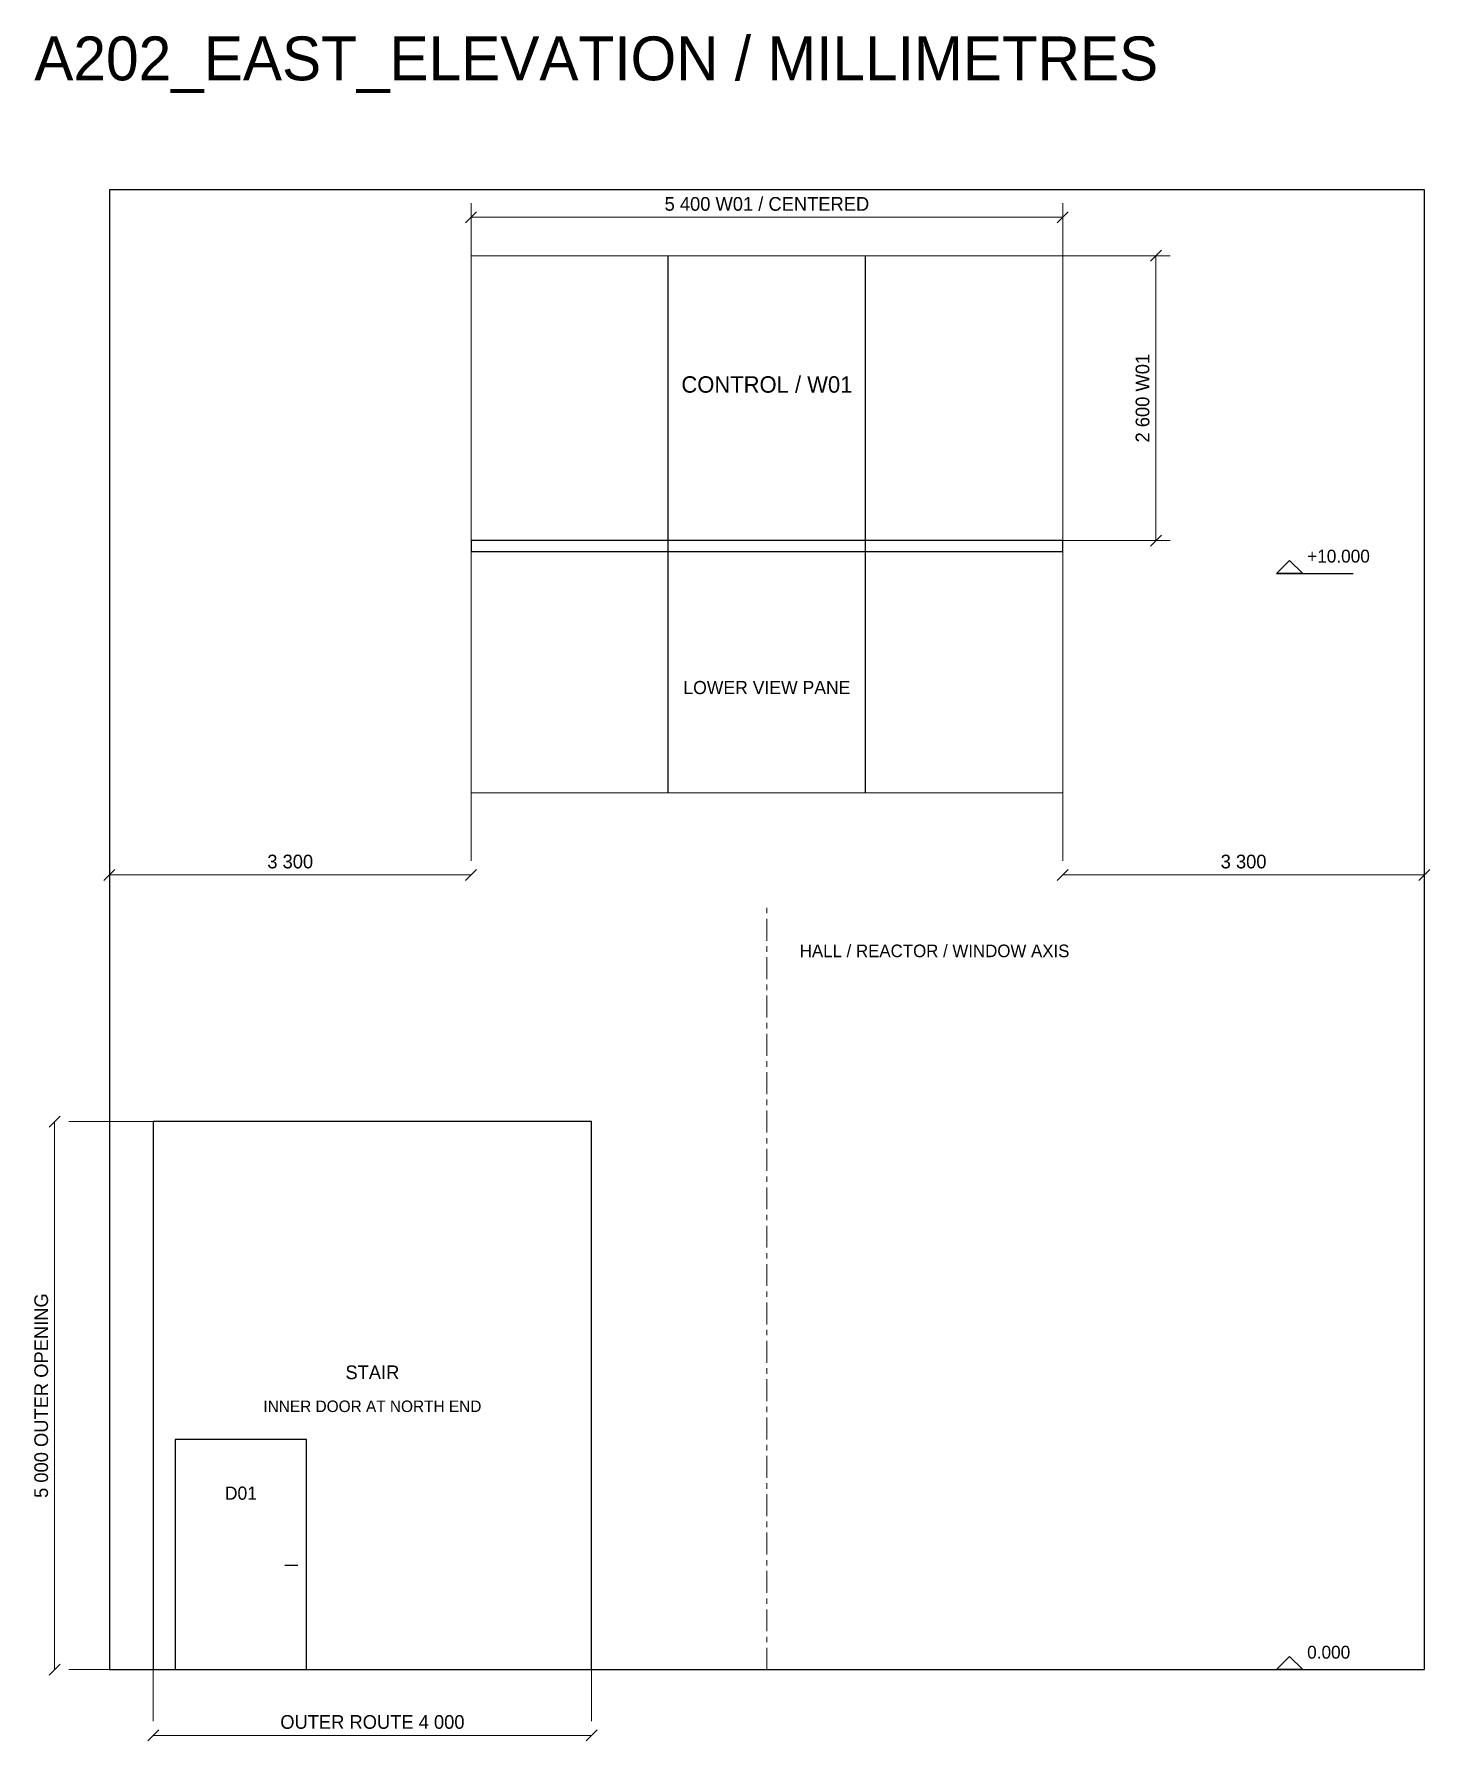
# Model space of a CAD drawing. Header units: millimetres. Extents: x -14174 to 142128, y -12275 to 248951.
# Drawn here: x 113313 to 126050, y 119350 to 134921 of the extents above; entities that cross this region are included whole.
import ezdxf
from ezdxf.enums import TextEntityAlignment as Align

# ---------------------------------------------------------------- set-up
doc = ezdxf.new("R2010")
doc.units = ezdxf.units.MM
doc.linetypes.add('DASH_50_4_1_1_1', pattern=[350, 200, -50, 50, -50])
doc.linetypes.add('DASHED', pattern=[1.524, 1.27, -0.254])
for name, color, linetype, lineweight in [('A-ANNO', 7, 'Continuous', 18), ('A-DIMS', 8, 'Continuous', 13), ('A-GLAZ', 4, 'Continuous', 18), ('A-HIDDEN', 8, 'DASHED', 13), ('A-OUTLINE', 7, 'Continuous', 25)]:
    doc.layers.add(name, color=color, linetype=linetype, lineweight=lineweight)

# ---------------------------------------------------------------- blocks, each defined once
blk = doc.blocks.new('A202_EAST_ELEVATION')
at = {"layer": 'A-DIMS'}
for p, q in [((-2750, 13200), (-2650, 13300)), ((-2700, 12900), (-2700, 13380)), ((-2700, 13250), (2700, 13250)), ((2650, 13200), (2750, 13300)), ((2700, 12900), (2700, 13380)), ((3500, 12850), (3600, 12950)), ((2700, 12900), (3680, 12900)), ((3550, 10300), (3550, 12900)), ((2700, 10300), (3680, 10300)), ((3500, 10250), (3600, 10350)), ((-6000, 8000), (-6000, 7380)), ((-2700, 8000), (-2700, 7380)), ((2700, 8000), (2700, 7380)), ((6000, 8000), (6000, 7380)), ((-6050, 7200), (-5950, 7300)), ((-6000, 7250), (-2700, 7250)), ((-2750, 7200), (-2650, 7300)), ((2650, 7200), (2750, 7300)), ((2700, 7250), (6000, 7250)), ((5950, 7200), (6050, 7300)), ((-6550, 4950), (-6450, 5050)), ((-6500, 0), (-6500, 5000)), ((-5600, 5000), (-6370, 5000)), ((-6550, -50), (-6450, 50)), ((-5600, 0), (-6370, 0)), ((-5600, 0), (-5600, -470)), ((-1600, 0), (-1600, -470)), ((-5650, -650), (-5550, -550)), ((-5600, -600), (-1600, -600)), ((-1650, -650), (-1550, -550))]:
    blk.add_line(p, q, dxfattribs=at)
at = {"layer": 'A-GLAZ'}
for points in [[(-2700, 10300), (2700, 10300), (2700, 12900), (-2700, 12900)], [(-2700, 8000), (2700, 8000), (2700, 10200), (-2700, 10200)]]:
    blk.add_lwpolyline(points, close=True, dxfattribs=at)
at = {"layer": 'A-HIDDEN', "linetype": 'DASH_50_4_1_1_1'}
blk.add_line((0, 0), (0, 7000), dxfattribs=at)
at = {"layer": 'A-OUTLINE'}
for p, q in [((-900, 8000), (-900, 12900)), ((900, 8000), (900, 12900)), ((4650, 10000), (5350, 10000)), ((-4280, 950), (-4400, 950)), ((4650, 0), (5350, 0))]:
    blk.add_line(p, q, dxfattribs=at)
for points in [[(-6000, 0), (6000, 0), (6000, 13500), (-6000, 13500)], [(-2700, 10200), (2700, 10200), (2700, 10300), (-2700, 10300)], [(4650, 10000), (4770, 10120), (4890, 10000)], [(-5600, 0), (-1600, 0), (-1600, 5000), (-5600, 5000)], [(-5400, 0), (-4200, 0), (-4200, 2100), (-5400, 2100)], [(4650, 0), (4770, 120), (4890, 0)]]:
    blk.add_lwpolyline(points, close=True, dxfattribs=at)
at = {"layer": 'A-ANNO'}
for s, height, p in [('5 400 W01 / CENTERED', 125, (0, 13310)), ('CONTROL / W01', 150, (0, 11650)), ('LOWER VIEW PANE', 120, (0, 8900)), ('3 300', 125, (-4350, 7310)), ('3 300', 125, (4350, 7310)), ('STAIR', 125, (-3600, 2650)), ('INNER DOOR AT NORTH END', 105, (-3600, 2350)), ('D01', 120, (-4800, 1550)), ('OUTER ROUTE 4 000', 125, (-3600, -540))]:
    blk.add_text(s, height=height, dxfattribs=at).set_placement(p, align=Align.CENTER)
for s, p in [('2 600 W01', (3490, 11600)), ('5 000 OUTER OPENING', (-6560, 2500))]:
    blk.add_text(s, height=125, rotation=90, dxfattribs=at).set_placement(p, align=Align.CENTER)
for s, height, p in [('+10.000', 117.5, (4930, 10100)), ('HALL / REACTOR / WINDOW AXIS', 115, (300, 6500)), ('0.000', 117.5, (4930, 100))]:
    blk.add_text(s, height=height, dxfattribs=at).set_placement(p)

msp = doc.modelspace()

# ---------------------------------------------------------------- block references
msp.add_blockref('A202_EAST_ELEVATION', (120000, 120000))

# ---------------------------------------------------------------- texts
at = {"layer": 'A-ANNO'}
msp.add_text('A202_EAST_ELEVATION / MILLIMETRES', height=400, dxfattribs=at).set_placement((113315, 134500))

doc.saveas('drawing.dxf')
